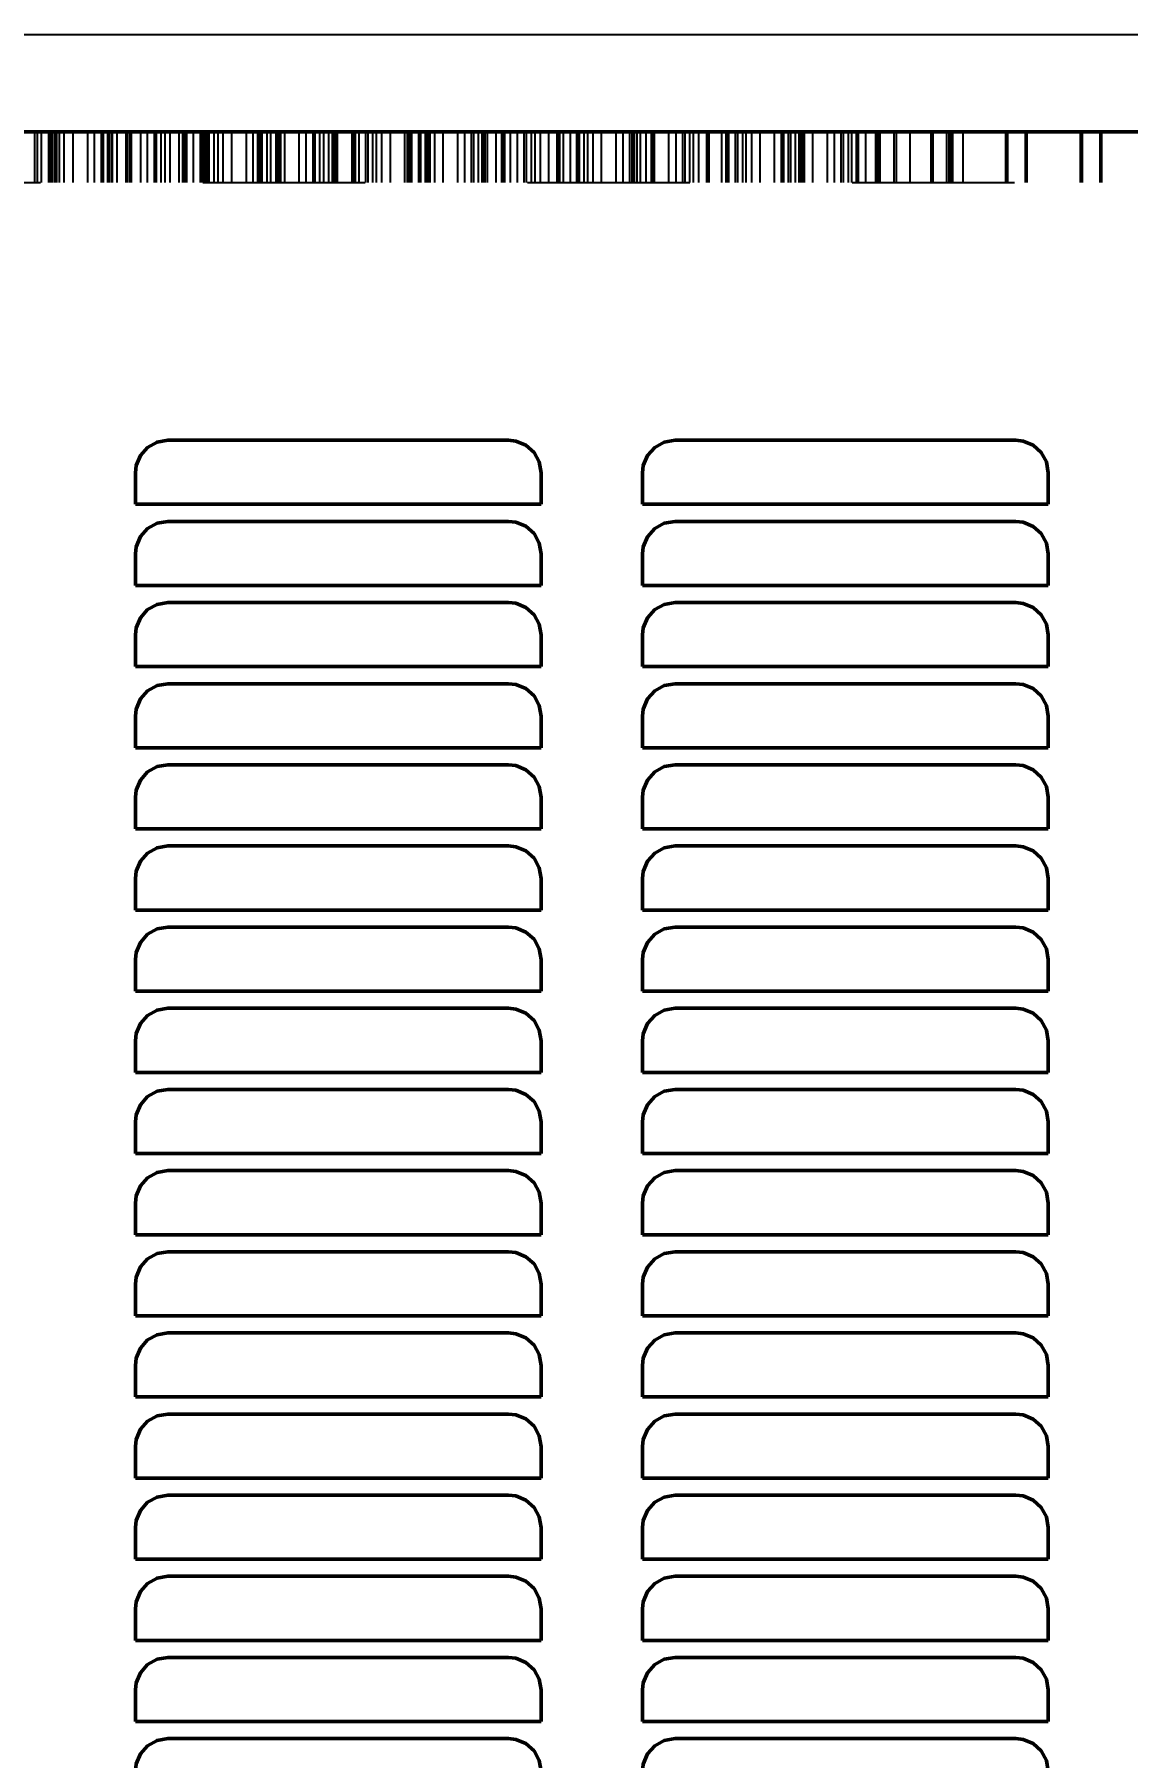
# Model space of a CAD drawing. Header units: inches. Extents: x -0.3 to 42.3, y 0 to 41.9.
# Drawn here: x 21.69 to 28.43, y 31.13 to 41.75 of the extents above; entities that cross this region are included whole.
import ezdxf

# ---------------------------------------------------------------- set-up
doc = ezdxf.new("R2010")
doc.units = ezdxf.units.IN
doc.header["$MEASUREMENT"] = 0
doc.linetypes.add('Dashed', pattern=[2, 1, -1])
for name, color, linetype, lineweight in [('AM_0', 7, 'Continuous', 50), ('AM_5', 3, 'Continuous', 25), ('AM_9', 6, 'Dashed', 25)]:
    doc.layers.add(name, color=color, linetype=linetype, lineweight=lineweight)
doc.dimstyles.get("Standard").update_dxf_attribs({"dimtxt": 0.18, "dimasz": 0.18, "dimexe": 0.18, "dimexo": 0.0625, "dimgap": 0.09, "dimtad": 0, "dimtih": 1, "dimtoh": 1, "dimdec": 4, "dimzin": 0, "dimdsep": 46, "dimtxsty": 'Standard', "dimcen": 0.09, "dimadec": 0, "dimazin": 0, "dimtfac": 1, "dimtdec": 4, "dimtofl": 0, "dimtmove": 0, "dimatfit": 3, "dimfxl": 1, "dimtolj": 1, "dimtzin": 0, "dimarcsym": 0})

# ---------------------------------------------------------------- blocks, each defined once
blk = doc.blocks.new('*D1')
at = {"layer": 'AM_5', "color": 0, "lineweight": -2}
for p, q in [((14.375, 41.75), (39.27, 41.75)), ((39.27, 39.75), (39.27, 27.51)), ((39.27, 2), (39.27, 14.24)), ((3.39, 0), (39.27, 0))]:
    blk.add_line(p, q, dxfattribs=at)
at = {"layer": 'AM_5', "color": 0}
for points in [[(39.603, 39.75), (38.937, 39.75), (39.27, 41.75)], [(38.937, 2), (39.603, 2), (39.27, 0)]]:
    blk.add_solid(points, dxfattribs=at)
at = {"layer": 'Defpoints', "color": 0}
for p in [(14.375, 41.75), (3.39, 0), (39.27, 0)]:
    blk.add_point(p, dxfattribs=at)
at = {"layer": 'AM_5', "color": 0, "insert": (39.27, 20.875), "char_height": 2, "attachment_point": 5, "rotation": 90}
blk.add_mtext('\\A1;41.75 in', dxfattribs=at)

msp = doc.modelspace()

# ---------------------------------------------------------------- linework, layer by layer
at = {"layer": 'AM_0'}
for p, q in [((-0.27, 41.15), (35.27, 41.15)), ((24.614, 39.25), (22.514, 39.25)), ((27.739, 39.25), (25.639, 39.25)), ((22.314, 39.05), (22.314, 38.855)), ((24.814, 38.855), (24.814, 39.05)), ((25.439, 39.05), (25.439, 38.855)), ((27.939, 38.855), (27.939, 39.05)), ((22.314, 38.855), (24.814, 38.855)), ((25.439, 38.855), (27.939, 38.855)), ((24.614, 38.75), (22.514, 38.75)), ((27.739, 38.75), (25.639, 38.75)), ((22.314, 38.55), (22.314, 38.355)), ((24.814, 38.355), (24.814, 38.55)), ((25.439, 38.55), (25.439, 38.355)), ((27.939, 38.355), (27.939, 38.55)), ((22.314, 38.355), (24.814, 38.355)), ((25.439, 38.355), (27.939, 38.355)), ((24.614, 38.25), (22.514, 38.25)), ((27.739, 38.25), (25.639, 38.25)), ((22.314, 38.05), (22.314, 37.855)), ((24.814, 37.855), (24.814, 38.05)), ((25.439, 38.05), (25.439, 37.855)), ((27.939, 37.855), (27.939, 38.05)), ((22.314, 37.855), (24.814, 37.855)), ((25.439, 37.855), (27.939, 37.855)), ((24.614, 37.75), (22.514, 37.75)), ((27.739, 37.75), (25.639, 37.75)), ((22.314, 37.55), (22.314, 37.355)), ((24.814, 37.355), (24.814, 37.55)), ((25.439, 37.55), (25.439, 37.355)), ((27.939, 37.355), (27.939, 37.55)), ((22.314, 37.355), (24.814, 37.355)), ((25.439, 37.355), (27.939, 37.355)), ((24.614, 37.25), (22.514, 37.25)), ((27.739, 37.25), (25.639, 37.25)), ((22.314, 37.05), (22.314, 36.855)), ((24.814, 36.855), (24.814, 37.05)), ((25.439, 37.05), (25.439, 36.855)), ((27.939, 36.855), (27.939, 37.05)), ((22.314, 36.855), (24.814, 36.855)), ((25.439, 36.855), (27.939, 36.855)), ((24.614, 36.75), (22.514, 36.75)), ((27.739, 36.75), (25.639, 36.75)), ((22.314, 36.55), (22.314, 36.355)), ((24.814, 36.355), (24.814, 36.55)), ((25.439, 36.55), (25.439, 36.355)), ((27.939, 36.355), (27.939, 36.55)), ((22.314, 36.355), (24.814, 36.355)), ((25.439, 36.355), (27.939, 36.355)), ((24.614, 36.25), (22.514, 36.25)), ((27.739, 36.25), (25.639, 36.25)), ((22.314, 36.05), (22.314, 35.855)), ((24.814, 35.855), (24.814, 36.05)), ((25.439, 36.05), (25.439, 35.855)), ((27.939, 35.855), (27.939, 36.05)), ((22.314, 35.855), (24.814, 35.855)), ((25.439, 35.855), (27.939, 35.855)), ((24.614, 35.75), (22.514, 35.75)), ((27.739, 35.75), (25.639, 35.75)), ((22.314, 35.55), (22.314, 35.355)), ((24.814, 35.355), (24.814, 35.55)), ((25.439, 35.55), (25.439, 35.355)), ((27.939, 35.355), (27.939, 35.55)), ((22.314, 35.355), (24.814, 35.355)), ((25.439, 35.355), (27.939, 35.355)), ((24.614, 35.25), (22.514, 35.25)), ((27.739, 35.25), (25.639, 35.25)), ((22.314, 35.05), (22.314, 34.855)), ((24.814, 34.855), (24.814, 35.05)), ((25.439, 35.05), (25.439, 34.855)), ((27.939, 34.855), (27.939, 35.05)), ((22.314, 34.855), (24.814, 34.855)), ((25.439, 34.855), (27.939, 34.855)), ((24.614, 34.75), (22.514, 34.75)), ((27.739, 34.75), (25.639, 34.75)), ((22.314, 34.55), (22.314, 34.355)), ((24.814, 34.355), (24.814, 34.55)), ((25.439, 34.55), (25.439, 34.355)), ((27.939, 34.355), (27.939, 34.55)), ((22.314, 34.355), (24.814, 34.355)), ((25.439, 34.355), (27.939, 34.355)), ((24.614, 34.25), (22.514, 34.25)), ((27.739, 34.25), (25.639, 34.25)), ((22.314, 34.05), (22.314, 33.855)), ((24.814, 33.855), (24.814, 34.05)), ((25.439, 34.05), (25.439, 33.855)), ((27.939, 33.855), (27.939, 34.05)), ((22.314, 33.855), (24.814, 33.855)), ((25.439, 33.855), (27.939, 33.855)), ((24.614, 33.75), (22.514, 33.75)), ((27.739, 33.75), (25.639, 33.75)), ((22.314, 33.55), (22.314, 33.355)), ((24.814, 33.355), (24.814, 33.55)), ((25.439, 33.55), (25.439, 33.355)), ((27.939, 33.355), (27.939, 33.55)), ((22.314, 33.355), (24.814, 33.355)), ((25.439, 33.355), (27.939, 33.355)), ((24.614, 33.25), (22.514, 33.25)), ((27.739, 33.25), (25.639, 33.25)), ((22.314, 33.05), (22.314, 32.855)), ((24.814, 32.855), (24.814, 33.05)), ((25.439, 33.05), (25.439, 32.855)), ((27.939, 32.855), (27.939, 33.05)), ((22.314, 32.855), (24.814, 32.855)), ((25.439, 32.855), (27.939, 32.855)), ((24.614, 32.75), (22.514, 32.75)), ((27.739, 32.75), (25.639, 32.75)), ((22.314, 32.55), (22.314, 32.355)), ((24.814, 32.355), (24.814, 32.55)), ((25.439, 32.55), (25.439, 32.355)), ((27.939, 32.355), (27.939, 32.55)), ((22.314, 32.355), (24.814, 32.355)), ((25.439, 32.355), (27.939, 32.355)), ((24.614, 32.25), (22.514, 32.25)), ((27.739, 32.25), (25.639, 32.25)), ((22.314, 32.05), (22.314, 31.855)), ((24.814, 31.855), (24.814, 32.05)), ((25.439, 32.05), (25.439, 31.855)), ((27.939, 31.855), (27.939, 32.05)), ((22.314, 31.855), (24.814, 31.855)), ((25.439, 31.855), (27.939, 31.855)), ((24.614, 31.75), (22.514, 31.75)), ((27.739, 31.75), (25.639, 31.75)), ((22.314, 31.55), (22.314, 31.355)), ((24.814, 31.355), (24.814, 31.55)), ((25.439, 31.55), (25.439, 31.355)), ((27.939, 31.355), (27.939, 31.55)), ((22.314, 31.355), (24.814, 31.355)), ((25.439, 31.355), (27.939, 31.355)), ((24.614, 31.25), (22.514, 31.25)), ((27.739, 31.25), (25.639, 31.25))]:
    msp.add_line(p, q, dxfattribs=at)
for points in [[(22.514, 39.25), (22.44776, 39.23871), (22.38898, 39.20611), (22.34433, 39.15589), (22.31884, 39.09374), (22.314, 39.05)], [(24.814, 39.05), (24.80276, 39.11611), (24.77031, 39.17476), (24.7203, 39.21941), (24.65825, 39.24504), (24.614, 39.25)], [(25.639, 39.25), (25.57269, 39.23869), (25.51385, 39.206), (25.46919, 39.15567), (25.44378, 39.09347), (25.439, 39.05)], [(27.939, 39.05), (27.92779, 39.11601), (27.89546, 39.17458), (27.84559, 39.21923), (27.78362, 39.24496), (27.739, 39.25)], [(22.514, 38.75), (22.44776, 38.73871), (22.38898, 38.70611), (22.34433, 38.65589), (22.31884, 38.59374), (22.314, 38.55)], [(24.814, 38.55), (24.80276, 38.61611), (24.77031, 38.67476), (24.7203, 38.71941), (24.65825, 38.74504), (24.614, 38.75)], [(25.639, 38.75), (25.57269, 38.73869), (25.51385, 38.706), (25.46919, 38.65567), (25.44378, 38.59347), (25.439, 38.55)], [(27.939, 38.55), (27.92779, 38.61601), (27.89546, 38.67458), (27.84559, 38.71923), (27.78362, 38.74496), (27.739, 38.75)], [(22.514, 38.25), (22.44776, 38.23871), (22.38898, 38.20611), (22.34433, 38.15589), (22.31884, 38.09374), (22.314, 38.05)], [(24.814, 38.05), (24.80276, 38.11611), (24.77031, 38.17476), (24.7203, 38.21941), (24.65825, 38.24504), (24.614, 38.25)], [(25.639, 38.25), (25.57269, 38.23869), (25.51385, 38.206), (25.46919, 38.15567), (25.44378, 38.09347), (25.439, 38.05)], [(27.939, 38.05), (27.92779, 38.11601), (27.89546, 38.17458), (27.84559, 38.21923), (27.78362, 38.24496), (27.739, 38.25)], [(22.514, 37.75), (22.44776, 37.73871), (22.38898, 37.70611), (22.34433, 37.65589), (22.31884, 37.59374), (22.314, 37.55)], [(24.814, 37.55), (24.80276, 37.61611), (24.77031, 37.67476), (24.7203, 37.71941), (24.65825, 37.74504), (24.614, 37.75)], [(25.639, 37.75), (25.57269, 37.73869), (25.51385, 37.706), (25.46919, 37.65567), (25.44378, 37.59347), (25.439, 37.55)], [(27.939, 37.55), (27.92779, 37.61601), (27.89546, 37.67458), (27.84559, 37.71923), (27.78362, 37.74496), (27.739, 37.75)], [(22.514, 37.25), (22.44776, 37.23871), (22.38898, 37.20611), (22.34433, 37.15589), (22.31884, 37.09374), (22.314, 37.05)], [(24.814, 37.05), (24.80276, 37.11611), (24.77031, 37.17476), (24.7203, 37.21941), (24.65825, 37.24504), (24.614, 37.25)], [(25.639, 37.25), (25.57269, 37.23869), (25.51385, 37.206), (25.46919, 37.15567), (25.44378, 37.09347), (25.439, 37.05)], [(27.939, 37.05), (27.92779, 37.11601), (27.89546, 37.17458), (27.84559, 37.21923), (27.78362, 37.24496), (27.739, 37.25)], [(22.514, 36.75), (22.44776, 36.73871), (22.38898, 36.70611), (22.34433, 36.65589), (22.31884, 36.59374), (22.314, 36.55)], [(24.814, 36.55), (24.80276, 36.61611), (24.77031, 36.67476), (24.7203, 36.71941), (24.65825, 36.74504), (24.614, 36.75)], [(25.639, 36.75), (25.57269, 36.73869), (25.51385, 36.706), (25.46919, 36.65567), (25.44378, 36.59347), (25.439, 36.55)], [(27.939, 36.55), (27.92779, 36.61601), (27.89546, 36.67458), (27.84559, 36.71923), (27.78362, 36.74496), (27.739, 36.75)], [(22.514, 36.25), (22.44776, 36.23871), (22.38898, 36.20611), (22.34433, 36.15589), (22.31884, 36.09374), (22.314, 36.05)], [(24.814, 36.05), (24.80276, 36.11611), (24.77031, 36.17476), (24.7203, 36.21941), (24.65825, 36.24504), (24.614, 36.25)], [(25.639, 36.25), (25.57269, 36.23869), (25.51385, 36.206), (25.46919, 36.15567), (25.44378, 36.09347), (25.439, 36.05)], [(27.939, 36.05), (27.92779, 36.11601), (27.89546, 36.17458), (27.84559, 36.21923), (27.78362, 36.24496), (27.739, 36.25)], [(22.514, 35.75), (22.44776, 35.73871), (22.38898, 35.70611), (22.34433, 35.65589), (22.31884, 35.59374), (22.314, 35.55)], [(24.814, 35.55), (24.80276, 35.61611), (24.77031, 35.67476), (24.7203, 35.71941), (24.65825, 35.74504), (24.614, 35.75)], [(25.639, 35.75), (25.57269, 35.73869), (25.51385, 35.706), (25.46919, 35.65567), (25.44378, 35.59347), (25.439, 35.55)], [(27.939, 35.55), (27.92779, 35.61601), (27.89546, 35.67458), (27.84559, 35.71923), (27.78362, 35.74496), (27.739, 35.75)], [(22.514, 35.25), (22.44776, 35.23871), (22.38898, 35.20611), (22.34433, 35.15589), (22.31884, 35.09374), (22.314, 35.05)], [(24.814, 35.05), (24.80276, 35.11611), (24.77031, 35.17476), (24.7203, 35.21941), (24.65825, 35.24504), (24.614, 35.25)], [(25.639, 35.25), (25.57269, 35.23869), (25.51385, 35.206), (25.46919, 35.15567), (25.44378, 35.09347), (25.439, 35.05)], [(27.939, 35.05), (27.92779, 35.11601), (27.89546, 35.17458), (27.84559, 35.21923), (27.78362, 35.24496), (27.739, 35.25)], [(22.514, 34.75), (22.44776, 34.73871), (22.38898, 34.70611), (22.34433, 34.65589), (22.31884, 34.59374), (22.314, 34.55)], [(24.814, 34.55), (24.80276, 34.61611), (24.77031, 34.67476), (24.7203, 34.71941), (24.65825, 34.74504), (24.614, 34.75)], [(25.639, 34.75), (25.57269, 34.73869), (25.51385, 34.706), (25.46919, 34.65567), (25.44378, 34.59347), (25.439, 34.55)], [(27.939, 34.55), (27.92779, 34.61601), (27.89546, 34.67458), (27.84559, 34.71923), (27.78362, 34.74496), (27.739, 34.75)], [(22.514, 34.25), (22.44776, 34.23871), (22.38898, 34.20611), (22.34433, 34.15589), (22.31884, 34.09374), (22.314, 34.05)], [(24.814, 34.05), (24.80276, 34.11611), (24.77031, 34.17476), (24.7203, 34.21941), (24.65825, 34.24504), (24.614, 34.25)], [(25.639, 34.25), (25.57269, 34.23869), (25.51385, 34.206), (25.46919, 34.15567), (25.44378, 34.09347), (25.439, 34.05)], [(27.939, 34.05), (27.92779, 34.11601), (27.89546, 34.17458), (27.84559, 34.21923), (27.78362, 34.24496), (27.739, 34.25)], [(22.514, 33.75), (22.44776, 33.73871), (22.38898, 33.70611), (22.34433, 33.65589), (22.31884, 33.59374), (22.314, 33.55)], [(24.814, 33.55), (24.80276, 33.61611), (24.77031, 33.67476), (24.7203, 33.71941), (24.65825, 33.74504), (24.614, 33.75)], [(25.639, 33.75), (25.57269, 33.73869), (25.51385, 33.706), (25.46919, 33.65567), (25.44378, 33.59347), (25.439, 33.55)], [(27.939, 33.55), (27.92779, 33.61601), (27.89546, 33.67458), (27.84559, 33.71923), (27.78362, 33.74496), (27.739, 33.75)], [(22.514, 33.25), (22.44776, 33.23871), (22.38898, 33.20611), (22.34433, 33.15589), (22.31884, 33.09374), (22.314, 33.05)], [(24.814, 33.05), (24.80276, 33.11611), (24.77031, 33.17476), (24.7203, 33.21941), (24.65825, 33.24504), (24.614, 33.25)], [(25.639, 33.25), (25.57269, 33.23869), (25.51385, 33.206), (25.46919, 33.15567), (25.44378, 33.09347), (25.439, 33.05)], [(27.939, 33.05), (27.92779, 33.11601), (27.89546, 33.17458), (27.84559, 33.21923), (27.78362, 33.24496), (27.739, 33.25)], [(22.514, 32.75), (22.44776, 32.73871), (22.38898, 32.70611), (22.34433, 32.65589), (22.31884, 32.59374), (22.314, 32.55)], [(24.814, 32.55), (24.80276, 32.61611), (24.77031, 32.67476), (24.7203, 32.71941), (24.65825, 32.74504), (24.614, 32.75)], [(25.639, 32.75), (25.57269, 32.73869), (25.51385, 32.706), (25.46919, 32.65567), (25.44378, 32.59347), (25.439, 32.55)], [(27.939, 32.55), (27.92779, 32.61601), (27.89546, 32.67458), (27.84559, 32.71923), (27.78362, 32.74496), (27.739, 32.75)], [(22.514, 32.25), (22.44776, 32.23871), (22.38898, 32.20611), (22.34433, 32.15589), (22.31884, 32.09374), (22.314, 32.05)], [(24.814, 32.05), (24.80276, 32.11611), (24.77031, 32.17476), (24.7203, 32.21941), (24.65825, 32.24504), (24.614, 32.25)], [(25.639, 32.25), (25.57269, 32.23869), (25.51385, 32.206), (25.46919, 32.15567), (25.44378, 32.09347), (25.439, 32.05)], [(27.939, 32.05), (27.92779, 32.11601), (27.89546, 32.17458), (27.84559, 32.21923), (27.78362, 32.24496), (27.739, 32.25)], [(22.514, 31.75), (22.44776, 31.73871), (22.38898, 31.70611), (22.34433, 31.65589), (22.31884, 31.59374), (22.314, 31.55)], [(24.814, 31.55), (24.80276, 31.61611), (24.77031, 31.67476), (24.7203, 31.71941), (24.65825, 31.74504), (24.614, 31.75)], [(25.639, 31.75), (25.57269, 31.73869), (25.51385, 31.706), (25.46919, 31.65567), (25.44378, 31.59347), (25.439, 31.55)], [(27.939, 31.55), (27.92779, 31.61601), (27.89546, 31.67458), (27.84559, 31.71923), (27.78362, 31.74496), (27.739, 31.75)], [(22.514, 31.25), (22.44776, 31.23871), (22.38898, 31.20611), (22.34433, 31.15589), (22.31884, 31.09374), (22.314, 31.05)], [(24.814, 31.05), (24.80276, 31.11611), (24.77031, 31.17476), (24.7203, 31.21941), (24.65825, 31.24504), (24.614, 31.25)], [(25.639, 31.25), (25.57269, 31.23869), (25.51385, 31.206), (25.46919, 31.15567), (25.44378, 31.09347), (25.439, 31.05)], [(27.939, 31.05), (27.92779, 31.11601), (27.89546, 31.17458), (27.84559, 31.21923), (27.78362, 31.24496), (27.739, 31.25)]]:
    msp.add_lwpolyline(points, dxfattribs=at)
at = {"layer": 'AM_9'}
for p, q in [((21.69481, 40.838), (21.69481, 41.15)), ((21.69513, 40.838), (21.69513, 41.15)), ((21.71, 40.838), (21.71, 41.15)), ((21.73611, 40.838), (21.73611, 41.15)), ((21.77983, 40.838), (21.77983, 41.15)), ((21.79044, 40.838), (21.79044, 41.15)), ((21.80103, 40.838), (21.80103, 41.15)), ((21.81554, 40.838), (21.81554, 41.15)), ((21.82121, 40.838), (21.82121, 41.15)), ((21.83, 40.838), (21.83, 41.15)), ((21.84647, 40.838), (21.84647, 41.15)), ((21.87562, 40.838), (21.87562, 41.15)), ((21.93145, 40.838), (21.93145, 41.15)), ((22.02068, 40.838), (22.02068, 41.15)), ((22.06228, 40.838), (22.06228, 41.15)), ((22.10568, 40.838), (22.10568, 41.15)), ((22.11691, 40.838), (22.11691, 41.15)), ((22.14316, 40.838), (22.14316, 41.15)), ((22.14735, 40.838), (22.14735, 41.15)), ((22.1566, 40.838), (22.1566, 41.15)), ((22.17, 40.838), (22.17, 41.15)), ((22.17219, 40.838), (22.17219, 41.15)), ((22.20205, 40.838), (22.20205, 41.15)), ((22.25715, 40.838), (22.25715, 41.15)), ((22.26383, 40.838), (22.26383, 41.15)), ((22.27693, 40.838), (22.27693, 41.15)), ((22.29, 40.838), (22.29, 41.15)), ((22.34647, 40.838), (22.34647, 41.15)), ((22.38834, 40.838), (22.38834, 41.15)), ((22.43145, 40.838), (22.43145, 41.15)), ((22.44322, 40.838), (22.44322, 41.15)), ((22.47338, 40.838), (22.47338, 41.15)), ((22.49785, 40.838), (22.49785, 41.15)), ((22.52832, 40.838), (22.52832, 41.15)), ((22.5828, 40.838), (22.5828, 41.15)), ((22.60558, 40.838), (22.60558, 41.15)), ((22.6178, 40.838), (22.6178, 41.15)), ((22.63, 40.838), (22.63, 41.15)), ((22.67219, 40.838), (22.67219, 41.15)), ((22.71431, 40.838), (22.71431, 41.15)), ((22.72614, 40.838), (22.72614, 41.15)), ((22.73808, 40.838), (22.73808, 41.15)), ((22.75, 40.838), (22.75, 41.15)), ((22.75715, 40.838), (22.75715, 41.15)), ((22.76939, 40.838), (22.76939, 41.15)), ((22.79933, 40.838), (22.79933, 41.15)), ((22.82347, 40.838), (22.82347, 41.15)), ((22.85446, 40.838), (22.85446, 41.15)), ((22.90841, 40.838), (22.90841, 41.15)), ((22.99785, 40.838), (22.99785, 41.15)), ((23.04019, 40.838), (23.04019, 41.15)), ((23.06759, 40.838), (23.06759, 41.15)), ((23.07881, 40.838), (23.07881, 41.15)), ((23.0828, 40.838), (23.0828, 41.15)), ((23.09, 40.838), (23.09, 41.15)), ((23.09545, 40.838), (23.09545, 41.15)), ((23.1252, 40.838), (23.1252, 41.15)), ((23.14905, 40.838), (23.14905, 41.15)), ((23.18049, 40.838), (23.18049, 41.15)), ((23.18807, 40.838), (23.18807, 41.15)), ((23.19904, 40.838), (23.19904, 41.15)), ((23.21, 40.838), (23.21, 41.15)), ((23.23397, 40.838), (23.23397, 41.15)), ((23.32347, 40.838), (23.32347, 41.15)), ((23.36602, 40.838), (23.36602, 41.15)), ((23.40841, 40.838), (23.40841, 41.15)), ((23.42141, 40.838), (23.42141, 41.15)), ((23.451, 40.838), (23.451, 41.15)), ((23.47459, 40.838), (23.47459, 41.15)), ((23.50643, 40.838), (23.50643, 41.15)), ((23.5293, 40.838), (23.5293, 41.15)), ((23.53966, 40.838), (23.53966, 41.15)), ((23.55, 40.838), (23.55, 41.15)), ((23.55951, 40.838), (23.55951, 41.15)), ((23.64905, 40.838), (23.64905, 41.15)), ((23.64971, 40.838), (23.64971, 41.15)), ((23.65986, 40.838), (23.65986, 41.15)), ((23.67, 40.838), (23.67, 41.15)), ((23.69178, 40.838), (23.69178, 41.15)), ((23.73397, 40.838), (23.73397, 41.15)), ((23.7473, 40.838), (23.7473, 41.15)), ((23.77676, 40.838), (23.77676, 41.15)), ((23.80011, 40.838), (23.80011, 41.15)), ((23.8323, 40.838), (23.8323, 41.15)), ((23.88502, 40.838), (23.88502, 41.15)), ((23.97459, 40.838), (23.97459, 41.15)), ((23.99077, 40.838), (23.99077, 41.15)), ((24.00039, 40.838), (24.00039, 41.15)), ((24.01, 40.838), (24.01, 41.15)), ((24.01751, 40.838), (24.01751, 41.15)), ((24.05951, 40.838), (24.05951, 41.15)), ((24.07312, 40.838), (24.07312, 41.15)), ((24.10247, 40.838), (24.10247, 41.15)), ((24.11112, 40.838), (24.11112, 41.15)), ((24.12057, 40.838), (24.12057, 41.15)), ((24.12561, 40.838), (24.12561, 41.15)), ((24.13, 40.838), (24.13, 41.15)), ((24.15811, 40.838), (24.15811, 41.15)), ((24.21051, 40.838), (24.21051, 41.15)), ((24.30011, 40.838), (24.30011, 41.15)), ((24.34319, 40.838), (24.34319, 41.15)), ((24.38502, 40.838), (24.38502, 41.15)), ((24.39889, 40.838), (24.39889, 41.15)), ((24.42814, 40.838), (24.42814, 41.15)), ((24.45108, 40.838), (24.45108, 41.15)), ((24.45204, 40.838), (24.45204, 41.15)), ((24.46103, 40.838), (24.46103, 41.15)), ((24.47, 40.838), (24.47, 41.15)), ((24.48387, 40.838), (24.48387, 41.15)), ((24.53598, 40.838), (24.53598, 41.15)), ((24.57235, 40.838), (24.57235, 41.15)), ((24.58118, 40.838), (24.58118, 41.15)), ((24.59, 40.838), (24.59, 41.15)), ((24.62561, 40.838), (24.62561, 41.15)), ((24.66883, 40.838), (24.66883, 41.15)), ((24.71051, 40.838), (24.71051, 41.15)), ((24.72461, 40.838), (24.72461, 41.15)), ((24.75378, 40.838), (24.75378, 41.15)), ((24.77654, 40.838), (24.77654, 41.15)), ((24.80958, 40.838), (24.80958, 41.15)), ((24.86144, 40.838), (24.86144, 41.15)), ((24.91316, 40.838), (24.91316, 41.15)), ((24.92158, 40.838), (24.92158, 41.15)), ((24.93, 40.838), (24.93, 41.15)), ((24.95108, 40.838), (24.95108, 41.15)), ((24.99444, 40.838), (24.99444, 41.15)), ((25.03343, 40.838), (25.03343, 41.15)), ((25.03598, 40.838), (25.03598, 41.15)), ((25.04172, 40.838), (25.04172, 41.15)), ((25.05, 40.838), (25.05, 41.15)), ((25.05029, 40.838), (25.05029, 41.15)), ((25.07938, 40.838), (25.07938, 41.15)), ((25.10198, 40.838), (25.10198, 41.15)), ((25.13525, 40.838), (25.13525, 41.15)), ((25.18687, 40.838), (25.18687, 41.15)), ((25.27654, 40.838), (25.27654, 41.15)), ((25.32003, 40.838), (25.32003, 41.15)), ((25.36144, 40.838), (25.36144, 41.15)), ((25.37414, 40.838), (25.37414, 41.15)), ((25.37594, 40.838), (25.37594, 41.15)), ((25.38207, 40.838), (25.38207, 41.15)), ((25.39, 40.838), (25.39, 41.15)), ((25.40496, 40.838), (25.40496, 41.15)), ((25.4274, 40.838), (25.4274, 41.15)), ((25.46088, 40.838), (25.46088, 41.15)), ((25.49438, 40.838), (25.49438, 41.15)), ((25.50219, 40.838), (25.50219, 41.15)), ((25.51, 40.838), (25.51, 41.15)), ((25.5123, 40.838), (25.5123, 41.15)), ((25.60198, 40.838), (25.60198, 41.15)), ((25.64559, 40.838), (25.64559, 41.15)), ((25.68687, 40.838), (25.68687, 41.15)), ((25.70155, 40.838), (25.70155, 41.15)), ((25.73052, 40.838), (25.73052, 41.15)), ((25.75282, 40.838), (25.75282, 41.15)), ((25.78649, 40.838), (25.78649, 41.15)), ((25.83502, 40.838), (25.83502, 41.15)), ((25.83771, 40.838), (25.83771, 41.15)), ((25.84251, 40.838), (25.84251, 41.15)), ((25.85, 40.838), (25.85, 41.15)), ((25.9274, 40.838), (25.9274, 41.15)), ((25.95523, 40.838), (25.95523, 41.15)), ((25.96262, 40.838), (25.96262, 41.15)), ((25.97, 40.838), (25.97, 41.15)), ((25.97113, 40.838), (25.97113, 41.15)), ((26.0123, 40.838), (26.0123, 41.15)), ((26.02714, 40.838), (26.02714, 41.15)), ((26.05605, 40.838), (26.05605, 41.15)), ((26.07822, 40.838), (26.07822, 41.15)), ((26.11207, 40.838), (26.11207, 41.15)), ((26.16311, 40.838), (26.16311, 41.15)), ((26.25282, 40.838), (26.25282, 41.15)), ((26.2958, 40.838), (26.2958, 41.15)), ((26.29665, 40.838), (26.29665, 41.15)), ((26.3029, 40.838), (26.3029, 41.15)), ((26.31, 40.838), (26.31, 41.15)), ((26.33771, 40.838), (26.33771, 41.15)), ((26.3527, 40.838), (26.3527, 41.15)), ((26.38157, 40.838), (26.38157, 41.15)), ((26.40362, 40.838), (26.40362, 41.15)), ((26.41599, 40.838), (26.41599, 41.15)), ((26.423, 40.838), (26.423, 41.15)), ((26.43, 40.838), (26.43, 41.15)), ((26.43762, 40.838), (26.43762, 41.15)), ((26.4885, 40.838), (26.4885, 41.15)), ((26.57822, 40.838), (26.57822, 41.15)), ((26.62216, 40.838), (26.62216, 41.15)), ((26.66311, 40.838), (26.66311, 41.15)), ((26.67824, 40.838), (26.67824, 41.15)), ((26.70707, 40.838), (26.70707, 41.15)), ((26.72901, 40.838), (26.72901, 41.15)), ((26.75651, 40.838), (26.75651, 41.15)), ((26.76316, 40.838), (26.76316, 41.15)), ((26.77, 40.838), (26.77, 41.15)), ((26.81389, 40.838), (26.81389, 41.15)), ((26.87668, 40.838), (26.87668, 41.15)), ((26.88334, 40.838), (26.88334, 41.15)), ((26.89, 40.838), (26.89, 41.15)), ((26.90362, 40.838), (26.90362, 41.15)), ((26.9885, 40.838), (26.9885, 41.15)), ((27.00376, 40.838), (27.00376, 41.15)), ((27.08867, 40.838), (27.08867, 41.15)), ((27.21714, 40.838), (27.21714, 41.15)), ((27.22357, 40.838), (27.22357, 41.15)), ((27.22901, 40.838), (27.22901, 41.15)), ((27.23, 40.838), (27.23, 41.15)), ((27.31389, 40.838), (27.31389, 41.15)), ((27.32926, 40.838), (27.32926, 41.15)), ((27.3373, 40.838), (27.3373, 41.15)), ((27.34365, 40.838), (27.34365, 41.15)), ((27.35, 40.838), (27.35, 41.15)), ((27.41417, 40.838), (27.41417, 41.15)), ((27.67773, 40.838), (27.67773, 41.15)), ((27.68386, 40.838), (27.68386, 41.15)), ((27.69, 40.838), (27.69, 41.15)), ((27.79787, 40.838), (27.79787, 41.15)), ((27.80394, 40.838), (27.80394, 41.15)), ((27.81, 40.838), (27.81, 41.15)), ((28.13826, 40.838), (28.13826, 41.15)), ((28.14413, 40.838), (28.14413, 41.15)), ((28.15, 40.838), (28.15, 41.15)), ((28.25839, 40.838), (28.25839, 41.15)), ((28.2642, 40.838), (28.2642, 41.15)), ((28.27, 40.838), (28.27, 41.15)), ((2.73, 40.838), (32.27, 40.838))]:
    msp.add_line(p, q, dxfattribs=at)

# ---------------------------------------------------------------- dimensions: what is measured, and where the dimension line sits
at = {"layer": 'AM_5'}
dim = msp.add_linear_dim(base=(39.27, 0), p1=(14.375, 41.75), p2=(3.39, 0), angle=90, text='41.75 in', dimstyle='Standard', override={"dimtxt": 2, "dimasz": 2, "dimexe": 0, "dimexo": 0, "dimgap": 0.6}, dxfattribs=at)
dim.commit()
dim.dimension.update_dxf_attribs({"geometry": '*D1', "text_midpoint": (39.27, 20.875), "dimtype": 160, "text_rotation": 90})

doc.saveas('drawing.dxf')
